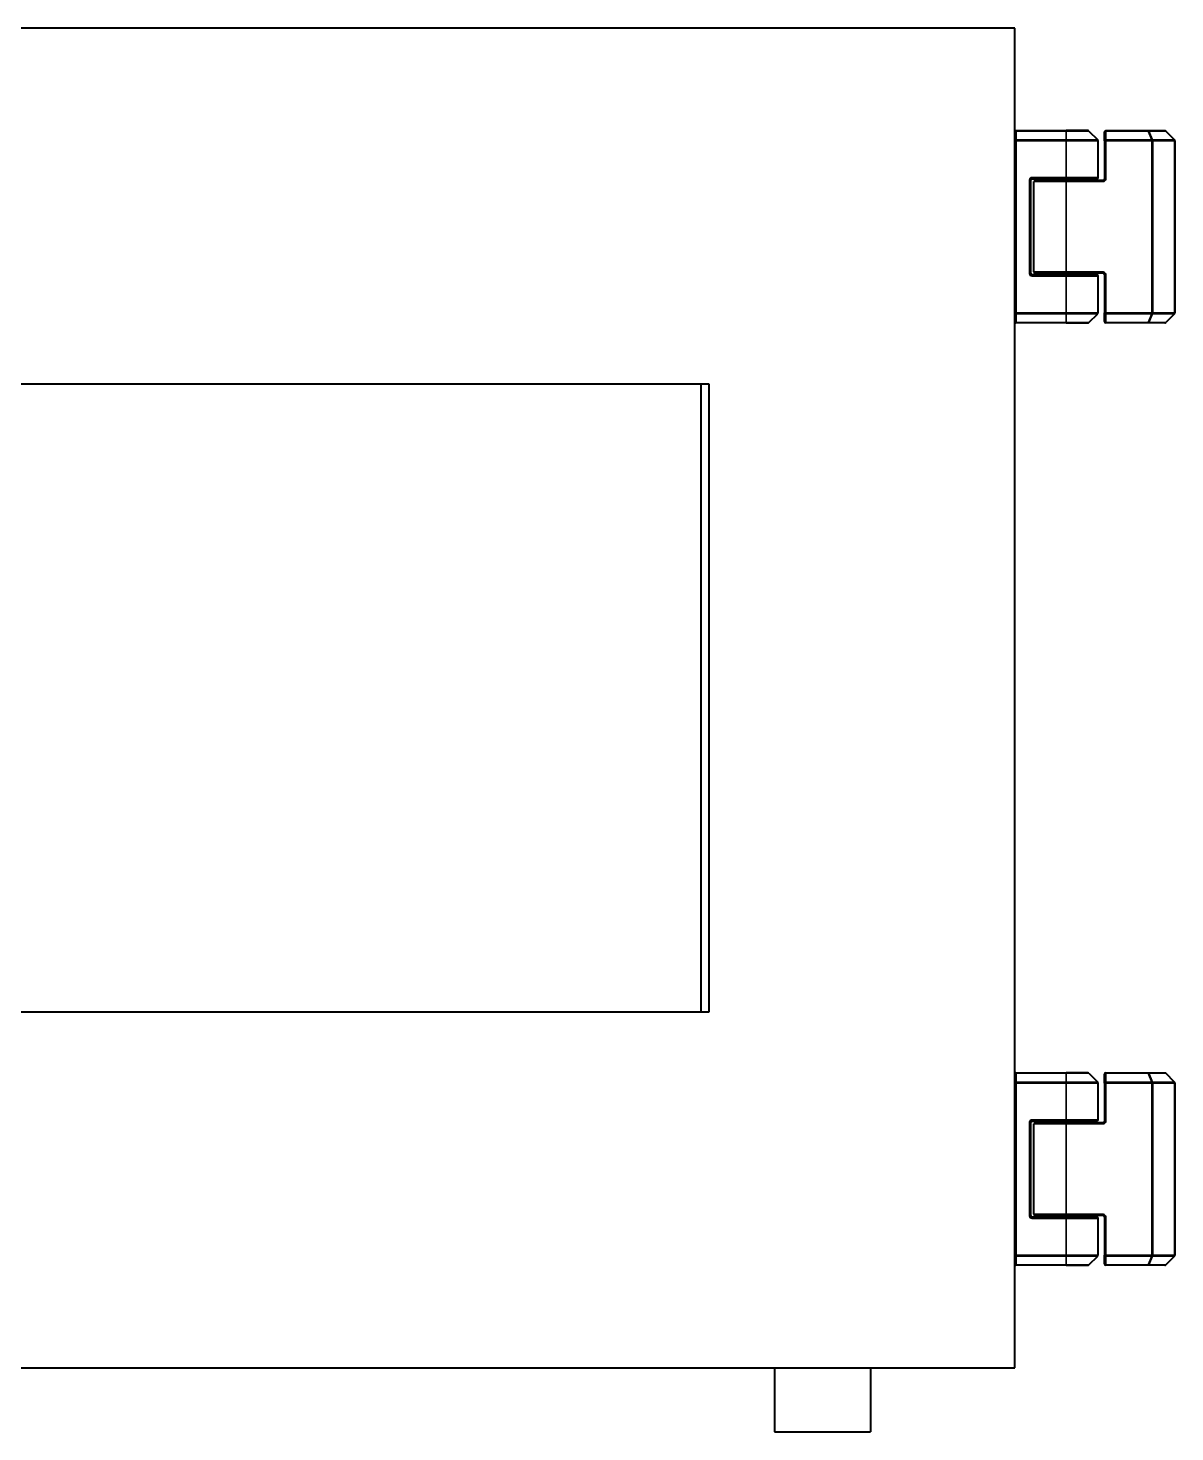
# Model space of a CAD drawing. Header units: millimetres. Extents: x 0 to 5945, y 0 to 4205.
# Drawn here: x 3990.7 to 4169.7, y 1549.9 to 1768.9 of the extents above; entities that cross this region are included whole.
import ezdxf

# ---------------------------------------------------------------- set-up
doc = ezdxf.new("R2010")
doc.units = ezdxf.units.MM
doc.header["$LTSCALE"] = 5
doc.layers.add('가시적인 것(ISO)', color=3, linetype='Continuous', lineweight=40)
doc.layers.add('가시적인 좁은 것(ISO)', color=3, linetype='Continuous', lineweight=35)

msp = doc.modelspace()

# ---------------------------------------------------------------- linework, layer by layer
at = {"layer": '가시적인 것(ISO)'}
for p, q in [((4144.661, 1768.896), (3834.661, 1768.896)), ((4144.661, 1559.896), (4144.661, 1768.896)), ((4144.861, 1752.896), (4152.661, 1752.896)), ((4156.078, 1752.896), (4152.661, 1752.896)), ((4156.219, 1752.837), (4157.602, 1751.454)), ((4158.661, 1751.313), (4158.661, 1752.696)), ((4158.861, 1752.896), (4165.505, 1752.896)), ((4165.505, 1752.896), (4168.078, 1752.896)), ((4169.602, 1751.454), (4168.219, 1752.837)), ((4157.661, 1745.596), (4157.661, 1751.313)), ((4158.661, 1751.313), (4158.661, 1745.346)), ((4169.661, 1751.313), (4169.661, 1724.479)), ((4147.161, 1730.596), (4147.161, 1745.196)), ((4147.361, 1745.396), (4152.661, 1745.396)), ((4147.661, 1730.846), (4147.661, 1744.946)), ((4152.661, 1745.146), (4147.861, 1745.146)), ((4157.461, 1745.396), (4152.661, 1745.396)), ((4152.661, 1745.146), (4158.461, 1745.146)), ((4152.661, 1730.396), (4147.361, 1730.396)), ((4147.861, 1730.646), (4152.661, 1730.646)), ((4158.461, 1730.646), (4152.661, 1730.646)), ((4152.661, 1730.396), (4157.461, 1730.396)), ((4157.661, 1724.479), (4157.661, 1730.196)), ((4158.661, 1730.446), (4158.661, 1724.479)), ((4156.219, 1722.954), (4157.602, 1724.337)), ((4158.661, 1723.096), (4158.661, 1724.479)), ((4169.602, 1724.337), (4168.219, 1722.954)), ((4152.661, 1722.896), (4144.861, 1722.896)), ((4152.661, 1722.896), (4156.078, 1722.896)), ((4165.505, 1722.896), (4158.861, 1722.896)), ((4168.078, 1722.896), (4165.505, 1722.896)), ((3930.411, 1713.396), (4096.911, 1713.396)), ((4095.661, 1713.396), (4095.661, 1615.396)), ((4096.911, 1713.396), (4096.911, 1615.396)), ((4096.911, 1615.396), (3930.411, 1615.396)), ((4144.861, 1605.896), (4152.661, 1605.896)), ((4156.078, 1605.896), (4152.661, 1605.896)), ((4156.219, 1605.837), (4157.602, 1604.454)), ((4158.661, 1604.313), (4158.661, 1605.696)), ((4158.861, 1605.896), (4165.505, 1605.896)), ((4165.505, 1605.896), (4168.078, 1605.896)), ((4169.602, 1604.454), (4168.219, 1605.837)), ((4157.661, 1598.596), (4157.661, 1604.313)), ((4158.661, 1604.313), (4158.661, 1598.346)), ((4169.661, 1604.313), (4169.661, 1577.479)), ((4147.161, 1583.596), (4147.161, 1598.196)), ((4147.361, 1598.396), (4152.661, 1598.396)), ((4147.661, 1583.846), (4147.661, 1597.946)), ((4152.661, 1598.146), (4147.861, 1598.146)), ((4157.461, 1598.396), (4152.661, 1598.396)), ((4152.661, 1598.146), (4158.461, 1598.146)), ((4152.661, 1583.396), (4147.361, 1583.396)), ((4147.861, 1583.646), (4152.661, 1583.646)), ((4158.461, 1583.646), (4152.661, 1583.646)), ((4152.661, 1583.396), (4157.461, 1583.396)), ((4158.661, 1583.446), (4158.661, 1577.479)), ((4157.661, 1577.479), (4157.661, 1583.196)), ((4156.219, 1575.954), (4157.602, 1577.337)), ((4158.661, 1576.096), (4158.661, 1577.479)), ((4169.602, 1577.337), (4168.219, 1575.954)), ((4152.661, 1575.896), (4144.861, 1575.896)), ((4152.661, 1575.896), (4156.078, 1575.896)), ((4165.505, 1575.896), (4158.861, 1575.896)), ((4168.078, 1575.896), (4165.505, 1575.896)), ((3834.661, 1559.896), (4144.661, 1559.896)), ((4107.161, 1559.896), (4107.161, 1549.896)), ((4122.161, 1559.896), (4122.161, 1549.896)), ((4107.161, 1549.896), (4122.161, 1549.896))]:
    msp.add_line(p, q, dxfattribs=at)
for centre, start, end in [((4144.861, 1752.696), 90, 180), ((4156.078, 1752.696), 44.99999, 90), ((4158.861, 1752.696), 90, 180), ((4168.078, 1752.696), 45, 90), ((4157.461, 1751.313), 0, 44.99999), ((4169.461, 1751.313), 0, 45), ((4157.461, 1745.596), 270, 0), ((4147.361, 1745.196), 90, 180), ((4147.861, 1744.946), 90, 180), ((4158.461, 1745.346), 270, 0), ((4147.361, 1730.596), 180, 270), ((4147.861, 1730.846), 180, 270), ((4157.461, 1730.196), 0, 90), ((4158.461, 1730.446), 0, 90), ((4157.461, 1724.479), 315.00001, 0), ((4169.461, 1724.479), 315, 0), ((4144.861, 1723.096), 180, 270), ((4156.078, 1723.096), 270, 315.00001), ((4158.861, 1723.096), 180, 270), ((4168.078, 1723.096), 270, 315), ((4144.861, 1605.696), 90, 180), ((4156.078, 1605.696), 44.99999, 90), ((4158.861, 1605.696), 90, 180), ((4168.078, 1605.696), 45, 90), ((4157.461, 1604.313), 0, 44.99999), ((4169.461, 1604.313), 0, 45), ((4147.361, 1598.196), 90, 180), ((4147.861, 1597.946), 90, 180), ((4157.461, 1598.596), 270, 0), ((4158.461, 1598.346), 270, 0), ((4147.361, 1583.596), 180, 270), ((4147.861, 1583.846), 180, 270), ((4157.461, 1583.196), 0, 90), ((4158.461, 1583.446), 0, 90), ((4157.461, 1577.479), 315.00001, 0), ((4169.461, 1577.479), 315, 0), ((4144.861, 1576.096), 180, 270), ((4156.078, 1576.096), 270, 315.00001), ((4158.861, 1576.096), 180, 270), ((4168.078, 1576.096), 270, 315)]:
    msp.add_arc(centre, 0.2, start, end, dxfattribs=at)
at = {"layer": '가시적인 좁은 것(ISO)'}
for p, q in [((4144.861, 1752.896), (4144.861, 1752.837)), ((4144.861, 1751.454), (4144.861, 1752.837)), ((4144.861, 1752.837), (4152.661, 1752.837)), ((4152.661, 1752.837), (4152.661, 1752.896)), ((4152.661, 1752.837), (4152.661, 1751.454)), ((4156.219, 1752.837), (4152.661, 1752.837)), ((4158.861, 1752.896), (4158.861, 1752.837)), ((4158.861, 1751.454), (4158.861, 1752.837)), ((4158.861, 1752.837), (4165.505, 1752.837)), ((4165.505, 1752.837), (4165.505, 1752.896)), ((4166.078, 1751.454), (4165.505, 1752.837)), ((4166.178, 1751.454), (4165.605, 1752.837)), ((4165.605, 1752.837), (4168.178, 1752.837)), ((4169.561, 1751.454), (4168.178, 1752.837)), ((4144.861, 1751.313), (4144.661, 1751.313)), ((4152.661, 1751.454), (4144.861, 1751.454)), ((4144.861, 1751.454), (4144.861, 1751.313)), ((4152.661, 1751.313), (4144.861, 1751.313)), ((4144.861, 1751.313), (4144.861, 1724.479)), ((4152.661, 1751.454), (4152.661, 1751.313)), ((4152.661, 1751.454), (4157.602, 1751.454)), ((4152.661, 1745.596), (4152.661, 1751.313)), ((4152.661, 1751.313), (4157.661, 1751.313)), ((4158.861, 1751.313), (4158.661, 1751.313)), ((4158.861, 1751.454), (4158.861, 1751.313)), ((4166.078, 1751.454), (4158.861, 1751.454)), ((4166.078, 1751.313), (4158.861, 1751.313)), ((4158.861, 1751.313), (4158.861, 1745.346)), ((4166.078, 1751.454), (4166.078, 1751.313)), ((4166.078, 1751.313), (4166.078, 1724.479)), ((4166.078, 1751.313), (4166.219, 1751.313)), ((4169.561, 1751.454), (4166.178, 1751.454)), ((4169.602, 1751.313), (4166.219, 1751.313)), ((4166.219, 1751.313), (4166.219, 1724.479)), ((4169.602, 1751.313), (4169.661, 1751.313)), ((4169.602, 1751.313), (4169.602, 1724.479)), ((4147.361, 1745.596), (4147.361, 1745.396)), ((4147.361, 1745.596), (4152.661, 1745.596)), ((4157.661, 1745.596), (4152.661, 1745.596)), ((4152.661, 1745.396), (4152.661, 1745.596)), ((4147.161, 1745.196), (4146.961, 1745.196)), ((4146.961, 1730.596), (4146.961, 1745.196)), ((4152.661, 1744.946), (4147.661, 1744.946)), ((4152.661, 1744.946), (4152.661, 1745.146)), ((4152.661, 1744.946), (4158.461, 1744.946)), ((4152.661, 1730.846), (4152.661, 1744.946)), ((4158.461, 1744.946), (4158.461, 1745.146)), ((4158.661, 1745.346), (4158.861, 1745.346)), ((4146.961, 1730.596), (4147.161, 1730.596)), ((4147.361, 1730.396), (4147.361, 1730.196)), ((4152.661, 1730.196), (4147.361, 1730.196)), ((4147.661, 1730.846), (4152.661, 1730.846)), ((4158.461, 1730.846), (4152.661, 1730.846)), ((4152.661, 1730.846), (4152.661, 1730.646)), ((4152.661, 1730.396), (4152.661, 1730.196)), ((4152.661, 1724.479), (4152.661, 1730.196)), ((4152.661, 1730.196), (4157.661, 1730.196)), ((4158.461, 1730.646), (4158.461, 1730.846)), ((4158.861, 1730.446), (4158.661, 1730.446)), ((4158.861, 1730.446), (4158.861, 1724.479)), ((4144.661, 1724.479), (4144.861, 1724.479)), ((4144.861, 1724.479), (4152.661, 1724.479)), ((4144.861, 1724.479), (4144.861, 1724.337)), ((4144.861, 1722.954), (4144.861, 1724.337)), ((4144.861, 1724.337), (4152.661, 1724.337)), ((4152.661, 1724.337), (4152.661, 1724.479)), ((4157.661, 1724.479), (4152.661, 1724.479)), ((4152.661, 1722.954), (4152.661, 1724.337)), ((4157.602, 1724.337), (4152.661, 1724.337)), ((4158.661, 1724.479), (4158.861, 1724.479)), ((4166.078, 1724.479), (4158.861, 1724.479)), ((4158.861, 1724.479), (4158.861, 1724.337)), ((4158.861, 1722.954), (4158.861, 1724.337)), ((4166.078, 1724.337), (4158.861, 1724.337)), ((4166.078, 1724.337), (4165.505, 1722.954)), ((4166.178, 1724.337), (4165.605, 1722.954)), ((4166.219, 1724.479), (4166.078, 1724.479)), ((4166.078, 1724.479), (4166.078, 1724.337)), ((4166.178, 1724.337), (4169.561, 1724.337)), ((4166.219, 1724.479), (4169.602, 1724.479)), ((4169.561, 1724.337), (4168.178, 1722.954)), ((4169.661, 1724.479), (4169.602, 1724.479)), ((4144.861, 1722.954), (4144.861, 1722.896)), ((4152.661, 1722.954), (4144.861, 1722.954)), ((4152.661, 1722.954), (4152.661, 1722.896)), ((4152.661, 1722.954), (4156.219, 1722.954)), ((4165.505, 1722.954), (4158.861, 1722.954)), ((4158.861, 1722.954), (4158.861, 1722.896)), ((4165.505, 1722.896), (4165.505, 1722.954)), ((4168.178, 1722.954), (4165.605, 1722.954)), ((4144.861, 1605.896), (4144.861, 1605.837)), ((4144.861, 1604.454), (4144.861, 1605.837)), ((4144.861, 1605.837), (4152.661, 1605.837)), ((4152.661, 1605.837), (4152.661, 1605.896)), ((4152.661, 1605.837), (4152.661, 1604.454)), ((4156.219, 1605.837), (4152.661, 1605.837)), ((4158.861, 1605.896), (4158.861, 1605.837)), ((4158.861, 1604.454), (4158.861, 1605.837)), ((4158.861, 1605.837), (4165.505, 1605.837)), ((4165.505, 1605.837), (4165.505, 1605.896)), ((4166.078, 1604.454), (4165.505, 1605.837)), ((4166.178, 1604.454), (4165.605, 1605.837)), ((4165.605, 1605.837), (4168.178, 1605.837)), ((4169.561, 1604.454), (4168.178, 1605.837)), ((4144.861, 1604.313), (4144.661, 1604.313)), ((4152.661, 1604.454), (4144.861, 1604.454)), ((4144.861, 1604.454), (4144.861, 1604.313)), ((4152.661, 1604.313), (4144.861, 1604.313)), ((4144.861, 1604.313), (4144.861, 1577.479)), ((4152.661, 1604.454), (4152.661, 1604.313)), ((4152.661, 1604.454), (4157.602, 1604.454)), ((4152.661, 1598.596), (4152.661, 1604.313)), ((4152.661, 1604.313), (4157.661, 1604.313)), ((4158.861, 1604.313), (4158.661, 1604.313)), ((4158.861, 1604.454), (4158.861, 1604.313)), ((4166.078, 1604.454), (4158.861, 1604.454)), ((4166.078, 1604.313), (4158.861, 1604.313)), ((4158.861, 1604.313), (4158.861, 1598.346)), ((4166.078, 1604.454), (4166.078, 1604.313)), ((4166.078, 1604.313), (4166.078, 1577.479)), ((4166.078, 1604.313), (4166.219, 1604.313)), ((4169.561, 1604.454), (4166.178, 1604.454)), ((4169.602, 1604.313), (4166.219, 1604.313)), ((4166.219, 1604.313), (4166.219, 1577.479)), ((4169.602, 1604.313), (4169.661, 1604.313)), ((4169.602, 1604.313), (4169.602, 1577.479)), ((4147.161, 1598.196), (4146.961, 1598.196)), ((4146.961, 1583.596), (4146.961, 1598.196)), ((4147.361, 1598.596), (4147.361, 1598.396)), ((4147.361, 1598.596), (4152.661, 1598.596)), ((4152.661, 1597.946), (4147.661, 1597.946)), ((4157.661, 1598.596), (4152.661, 1598.596)), ((4152.661, 1598.396), (4152.661, 1598.596)), ((4152.661, 1597.946), (4152.661, 1598.146)), ((4152.661, 1597.946), (4158.461, 1597.946)), ((4152.661, 1583.846), (4152.661, 1597.946)), ((4158.461, 1597.946), (4158.461, 1598.146)), ((4158.661, 1598.346), (4158.861, 1598.346)), ((4146.961, 1583.596), (4147.161, 1583.596)), ((4147.361, 1583.396), (4147.361, 1583.196)), ((4147.661, 1583.846), (4152.661, 1583.846)), ((4158.461, 1583.846), (4152.661, 1583.846)), ((4152.661, 1583.846), (4152.661, 1583.646)), ((4152.661, 1583.396), (4152.661, 1583.196)), ((4158.461, 1583.646), (4158.461, 1583.846)), ((4158.861, 1583.446), (4158.661, 1583.446)), ((4158.861, 1583.446), (4158.861, 1577.479)), ((4152.661, 1583.196), (4147.361, 1583.196)), ((4152.661, 1577.479), (4152.661, 1583.196)), ((4152.661, 1583.196), (4157.661, 1583.196)), ((4144.661, 1577.479), (4144.861, 1577.479)), ((4144.861, 1577.479), (4152.661, 1577.479)), ((4144.861, 1577.479), (4144.861, 1577.337)), ((4144.861, 1575.954), (4144.861, 1577.337)), ((4144.861, 1577.337), (4152.661, 1577.337)), ((4152.661, 1577.337), (4152.661, 1577.479)), ((4157.661, 1577.479), (4152.661, 1577.479)), ((4152.661, 1575.954), (4152.661, 1577.337)), ((4157.602, 1577.337), (4152.661, 1577.337)), ((4158.661, 1577.479), (4158.861, 1577.479)), ((4166.078, 1577.479), (4158.861, 1577.479)), ((4158.861, 1577.479), (4158.861, 1577.337)), ((4158.861, 1575.954), (4158.861, 1577.337)), ((4166.078, 1577.337), (4158.861, 1577.337)), ((4166.078, 1577.337), (4165.505, 1575.954)), ((4166.178, 1577.337), (4165.605, 1575.954)), ((4166.219, 1577.479), (4166.078, 1577.479)), ((4166.078, 1577.479), (4166.078, 1577.337)), ((4166.178, 1577.337), (4169.561, 1577.337)), ((4166.219, 1577.479), (4169.602, 1577.479)), ((4169.561, 1577.337), (4168.178, 1575.954)), ((4169.661, 1577.479), (4169.602, 1577.479)), ((4144.861, 1575.954), (4144.861, 1575.896)), ((4152.661, 1575.954), (4144.861, 1575.954)), ((4152.661, 1575.954), (4152.661, 1575.896)), ((4152.661, 1575.954), (4156.219, 1575.954)), ((4165.505, 1575.954), (4158.861, 1575.954)), ((4158.861, 1575.954), (4158.861, 1575.896)), ((4165.505, 1575.896), (4165.505, 1575.954)), ((4168.178, 1575.954), (4165.605, 1575.954))]:
    msp.add_line(p, q, dxfattribs=at)
for centre, start, end in [((4147.361, 1745.196), 90, 180), ((4158.461, 1745.346), 270, 0), ((4147.361, 1730.596), 180, 270), ((4158.461, 1730.446), 0, 90), ((4147.361, 1598.196), 90, 180), ((4158.461, 1598.346), 270, 0), ((4147.361, 1583.596), 180, 270), ((4158.461, 1583.446), 0, 90)]:
    msp.add_arc(centre, 0.4, start, end, dxfattribs=at)
for centre, major_axis, ratio, start_param, end_param in [((4144.861, 1752.696), (-0.2, 0), 0.7071068, 4.712389, 6.2831853), ((4158.861, 1752.696), (-0.2, 0), 0.7071068, 4.712389, 6.2831853), ((4165.505, 1752.696), (0, 0.2), 0.7071068, 5.4977871, 6.2831853), ((4165.505, 1752.696), (0.185, 0.077), 0.6785983, 0.7487537, 1.2967821), ((4168.078, 1752.696), (0, 0.2), 0.7071068, 5.4977871, 6.2831853), ((4168.078, 1752.696), (0.141, 0.141), 0.2810846, 0, 0.5480284), ((4144.861, 1751.313), (-0.2, 0), 0.7071068, 4.712389, 6.2831853), ((4158.861, 1751.313), (-0.2, 0), 0.7071068, 4.712389, 6.2831853), ((4166.078, 1751.313), (0.185, 0.077), 0.6785983, 0.7487537, 1.2967821), ((4166.078, 1751.313), (0, -0.2), 0.7071068, 1.5707963, 2.3561945), ((4169.461, 1751.313), (0.141, 0.141), 0.2810846, 0, 0.5480284), ((4169.461, 1751.313), (0, 0.2), 0.7071068, 4.712389, 5.4977871), ((4144.861, 1724.479), (-0.2, 0), 0.7071068, 0, 1.5707963), ((4158.861, 1724.479), (-0.2, 0), 0.7071068, 0, 1.5707963), ((4166.078, 1724.479), (-0.185, 0.077), 0.6785983, 1.8448105, 2.3928389), ((4166.078, 1724.479), (0, -0.2), 0.7071068, 0.7853982, 1.5707963), ((4169.461, 1724.479), (0, 0.2), 0.7071068, 3.9269908, 4.712389), ((4169.461, 1724.479), (0.141, -0.141), 0.2810846, 5.7351569, 6.2831853), ((4144.861, 1723.096), (-0.2, 0), 0.7071068, 0, 1.5707963), ((4158.861, 1723.096), (-0.2, 0), 0.7071068, 0, 1.5707963), ((4165.505, 1723.096), (-0.185, 0.077), 0.6785983, 1.8448105, 2.3928389), ((4165.505, 1723.096), (0, -0.2), 0.7071068, 0, 0.7853982), ((4168.078, 1723.096), (0, -0.2), 0.7071068, 0, 0.7853982), ((4168.078, 1723.096), (0.141, -0.141), 0.2810846, 5.7351569, 6.2831853), ((4144.861, 1605.696), (-0.2, 0), 0.7071068, 4.712389, 6.2831853), ((4158.861, 1605.696), (-0.2, 0), 0.7071068, 4.712389, 6.2831853), ((4165.505, 1605.696), (0, 0.2), 0.7071068, 5.4977871, 6.2831853), ((4165.505, 1605.696), (0.185, 0.077), 0.6785983, 0.7487537, 1.2967821), ((4168.078, 1605.696), (0, 0.2), 0.7071068, 5.4977871, 6.2831853), ((4168.078, 1605.696), (0.141, 0.141), 0.2810846, 0, 0.5480284), ((4144.861, 1604.313), (-0.2, 0), 0.7071068, 4.712389, 6.2831853), ((4158.861, 1604.313), (-0.2, 0), 0.7071068, 4.712389, 6.2831853), ((4166.078, 1604.313), (0.185, 0.077), 0.6785983, 0.7487537, 1.2967821), ((4166.078, 1604.313), (0, -0.2), 0.7071068, 1.5707963, 2.3561945), ((4169.461, 1604.313), (0.141, 0.141), 0.2810846, 0, 0.5480284), ((4169.461, 1604.313), (0, 0.2), 0.7071068, 4.712389, 5.4977871), ((4144.861, 1577.479), (-0.2, 0), 0.7071068, 0, 1.5707963), ((4158.861, 1577.479), (-0.2, 0), 0.7071068, 0, 1.5707963), ((4166.078, 1577.479), (-0.185, 0.077), 0.6785983, 1.8448105, 2.3928389), ((4166.078, 1577.479), (0, -0.2), 0.7071068, 0.7853982, 1.5707963), ((4169.461, 1577.479), (0, 0.2), 0.7071068, 3.9269908, 4.712389), ((4169.461, 1577.479), (0.141, -0.141), 0.2810846, 5.7351569, 6.2831853), ((4144.861, 1576.096), (-0.2, 0), 0.7071068, 0, 1.5707963), ((4158.861, 1576.096), (-0.2, 0), 0.7071068, 0, 1.5707963), ((4165.505, 1576.096), (-0.185, 0.077), 0.6785983, 1.8448105, 2.3928389), ((4165.505, 1576.096), (0, -0.2), 0.7071068, 0, 0.7853982), ((4168.078, 1576.096), (0, -0.2), 0.7071068, 0, 0.7853982), ((4168.078, 1576.096), (0.141, -0.141), 0.2810846, 5.7351569, 6.2831853)]:
    msp.add_ellipse(centre, major_axis=major_axis, ratio=ratio, start_param=start_param, end_param=end_param, dxfattribs=at)

doc.saveas('drawing.dxf')
